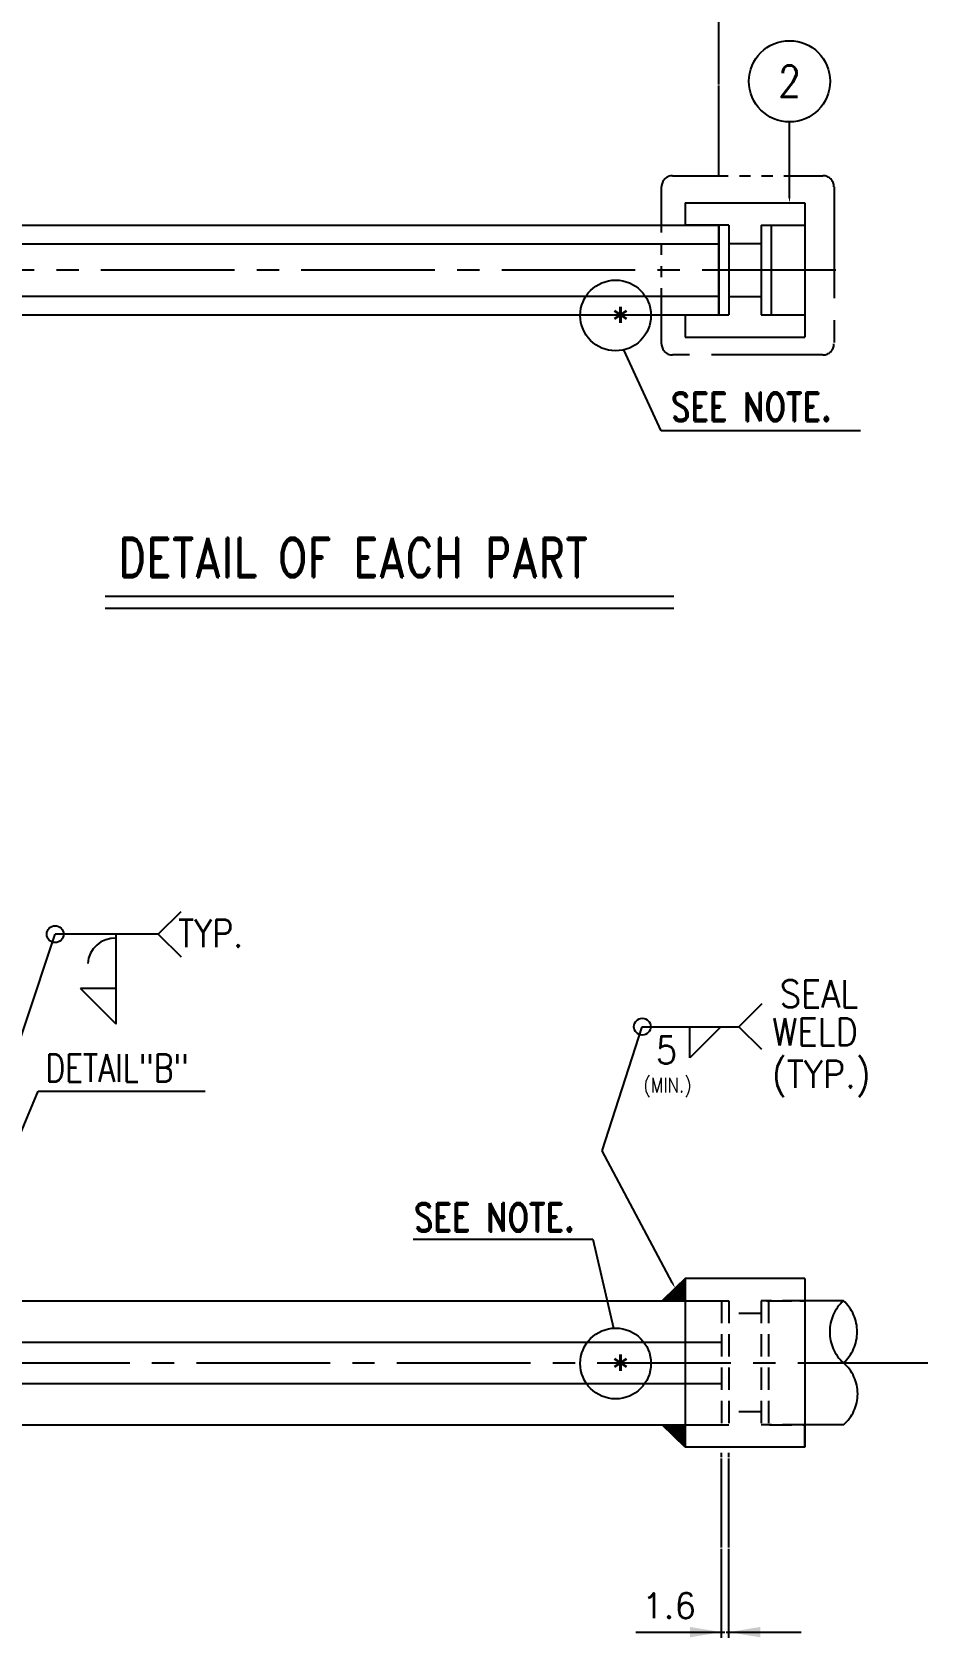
# Model space of a CAD drawing. Extents: x 0 to 841, y 0 to 594.
# Drawn here: x 213 to 283.4, y 403.8 to 530 of the extents above; entities that cross this region are included whole.
import ezdxf
from ezdxf.enums import TextEntityAlignment as Align

# ---------------------------------------------------------------- set-up
doc = ezdxf.new("R2010")
doc.units = 0
doc.header["$LTSCALE"] = 7
doc.header["$MEASUREMENT"] = 0
for name, pattern in [('C12', [40, 34, -2, 2, -2]), ('CENTER2', [1.125, 0.75, -0.125, 0.125, -0.125]), ('CONT', [1, 1, 0]), ('HIDDEN', [0.375, 0.25, -0.125]), ('PHANTOM', [2.5, 1.25, -0.25, 0.25, -0.25, 0.25, -0.25])]:
    doc.linetypes.add(name, pattern=pattern)
for name, color, linetype in [('1', 7, 'Continuous'), ('3', 7, 'Continuous'), ('4', 7, 'Continuous'), ('6', 6, 'PHANTOM'), ('8', 2, 'Continuous'), ('CEN2', 1, 'C12'), ('DIM', 4, 'Continuous')]:
    doc.layers.add(name, color=color, linetype=linetype)
doc.styles.add('ROMAND', font='romand.shx', dxfattribs={"width": 0.85, "height": 480})
doc.styles.add('ROMANS', font='romans.shx')
doc.styles.get("Standard").update_dxf_attribs({"font": 'txt.shx'})

msp = doc.modelspace()

# ---------------------------------------------------------------- linework, layer by layer
at = {"color": 4, "linetype": 'CONT'}
for p, q in [((266.97, 518.76), (266.97, 551.94)), ((267.18, 403.78), (267.18, 418.33)), ((267.76, 403.78), (267.76, 418.33)), ((260.45, 404.23), (273.44, 404.23))]:
    msp.add_line(p, q, dxfattribs=at)
at = {"color": 3, "linetype": 'ByBlock'}
for p, q in [((264.33, 516.55), (264.33, 514.8)), ((264.33, 516.55), (273.73, 516.55)), ((273.73, 516.55), (273.73, 505.99)), ((87.45, 514.8), (266.97, 514.8)), ((267.76, 514.8), (264.33, 514.8)), ((266.97, 514.8), (266.97, 507.75)), ((266.97, 507.75), (266.97, 514.8)), ((267.76, 514.8), (267.76, 507.75)), ((270.3, 514.8), (270.3, 507.75)), ((270.3, 514.8), (273.73, 514.8)), ((271.09, 514.8), (271.09, 507.75)), ((183.81, 513.33), (266.97, 513.33)), ((267.76, 513.36), (270.3, 513.36)), ((183.81, 509.22), (266.97, 509.22)), ((267.76, 509.19), (270.3, 509.19)), ((86.66, 507.75), (267.76, 507.75)), ((264.33, 507.75), (264.33, 505.99)), ((270.3, 507.75), (273.73, 507.75)), ((264.33, 505.99), (273.73, 505.99)), ((218.73, 485.63), (244.22, 485.63)), ((218.73, 485.63), (263.45, 485.63)), ((218.73, 484.71), (244.25, 484.71)), ((218.73, 484.71), (263.45, 484.71))]:
    msp.add_line(p, q, dxfattribs=at)
for p, q in [((262.44, 498.63), (259.5, 504.99)), ((278.11, 498.63), (262.44, 498.63)), ((242.95, 435.12), (257.07, 435.12)), ((257.07, 435.12), (258.7, 428.11))]:
    msp.add_line(p, q)
for centre in [(258.86, 507.7), (258.86, 425.34)]:
    msp.add_circle(centre, 2.78)
at = {"color": 4, "linetype": 'ByBlock'}
for points in [[(264.7, 404.64), (264.7, 403.82), (267.18, 404.23)], [(270.24, 404.64), (270.24, 403.82), (267.76, 404.23)]]:
    msp.add_solid(points, dxfattribs=at)
at = {"layer": '1', "color": 2, "linetype": 'ByBlock'}
for p, q in [((264.33, 432.02), (262.51, 430.27)), ((262.56, 430.27), (263.97, 431.67)), ((262.58, 430.27), (264.33, 432.02)), ((262.6, 430.27), (264.33, 432)), ((262.62, 430.27), (264.33, 431.98)), ((262.63, 430.27), (264.33, 431.96)), ((262.65, 430.27), (264.33, 431.95)), ((262.67, 430.27), (264.33, 431.93)), ((262.69, 430.27), (264.33, 431.91)), ((262.71, 430.27), (264.33, 431.89)), ((262.72, 430.27), (264.33, 431.87)), ((262.74, 430.27), (264.33, 431.86)), ((262.76, 430.27), (264.33, 431.84)), ((262.78, 430.27), (264.33, 431.82)), ((262.79, 430.27), (264.33, 431.8)), ((262.81, 430.27), (264.33, 431.79)), ((262.83, 430.27), (264.33, 431.77)), ((262.85, 430.27), (264.33, 431.75)), ((262.86, 430.27), (264.33, 431.73)), ((262.88, 430.27), (264.33, 431.72)), ((262.9, 430.27), (264.33, 431.7)), ((262.92, 430.27), (264.33, 431.68)), ((262.94, 430.27), (264.33, 431.66)), ((262.95, 430.27), (264.33, 431.65)), ((262.97, 430.27), (264.33, 431.63)), ((262.99, 430.27), (264.33, 431.61)), ((263.01, 430.27), (264.33, 431.59)), ((263.02, 430.27), (264.33, 431.57)), ((264.33, 432.02), (264.33, 418.77)), ((273.73, 432.02), (264.33, 432.02)), ((273.73, 432.02), (273.73, 418.77)), ((273.73, 431.93), (273.73, 430.27)), ((262.51, 430.27), (262.56, 430.32)), ((262.53, 430.27), (263.03, 430.77)), ((262.55, 430.27), (263.5, 431.22)), ((263.04, 430.27), (264.33, 431.56)), ((263.06, 430.27), (264.33, 431.54)), ((263.08, 430.27), (264.33, 431.52)), ((263.09, 430.27), (264.33, 431.5)), ((263.11, 430.27), (264.33, 431.49)), ((263.13, 430.27), (264.33, 431.47)), ((263.15, 430.27), (264.33, 431.45)), ((263.16, 430.27), (264.33, 431.43)), ((263.18, 430.27), (264.33, 431.42)), ((263.2, 430.27), (264.33, 431.4)), ((263.22, 430.27), (264.33, 431.38)), ((263.24, 430.27), (264.33, 431.36)), ((263.25, 430.27), (264.33, 431.34)), ((263.27, 430.27), (264.33, 431.33)), ((263.29, 430.27), (264.33, 431.31)), ((263.31, 430.27), (264.33, 431.29)), ((263.32, 430.27), (264.33, 431.27)), ((263.34, 430.27), (264.33, 431.26)), ((263.36, 430.27), (264.33, 431.24)), ((263.38, 430.27), (264.33, 431.22)), ((263.39, 430.27), (264.33, 431.2)), ((263.41, 430.27), (264.33, 431.19)), ((263.43, 430.27), (264.33, 431.17)), ((263.45, 430.27), (264.33, 431.15)), ((263.47, 430.27), (264.33, 431.13)), ((263.48, 430.27), (264.33, 431.11)), ((263.5, 430.27), (264.33, 431.1)), ((263.52, 430.27), (264.33, 431.08)), ((263.54, 430.27), (264.33, 431.06)), ((263.55, 430.27), (264.33, 431.04)), ((263.57, 430.27), (264.33, 431.03)), ((263.59, 430.27), (264.33, 431.01)), ((263.61, 430.27), (264.33, 430.99)), ((263.62, 430.27), (264.33, 430.97)), ((263.64, 430.27), (264.33, 430.96)), ((263.66, 430.27), (264.33, 430.94)), ((263.68, 430.27), (264.33, 430.92)), ((263.7, 430.27), (264.33, 430.9)), ((263.71, 430.27), (264.33, 430.88)), ((263.73, 430.27), (264.33, 430.87)), ((263.75, 430.27), (264.33, 430.85)), ((263.77, 430.27), (264.33, 430.83)), ((263.78, 430.27), (264.33, 430.81)), ((263.8, 430.27), (264.33, 430.8)), ((263.82, 430.27), (264.33, 430.78)), ((263.84, 430.27), (264.33, 430.76)), ((263.85, 430.27), (264.33, 430.74)), ((263.87, 430.27), (264.33, 430.73)), ((263.89, 430.27), (264.33, 430.71)), ((263.91, 430.27), (264.33, 430.69)), ((263.93, 430.27), (264.33, 430.67)), ((263.94, 430.27), (264.33, 430.66)), ((263.96, 430.27), (264.33, 430.64)), ((263.98, 430.27), (264.33, 430.62)), ((264, 430.27), (264.33, 430.6)), ((264.01, 430.27), (264.33, 430.58)), ((264.03, 430.27), (264.33, 430.57)), ((264.05, 430.27), (264.33, 430.55)), ((264.07, 430.27), (264.33, 430.53)), ((264.08, 430.27), (264.33, 430.51)), ((264.1, 430.27), (264.33, 430.5)), ((264.12, 430.27), (264.33, 430.48)), ((264.14, 430.27), (264.33, 430.46)), ((264.15, 430.27), (264.33, 430.44)), ((264.17, 430.27), (264.33, 430.43)), ((264.19, 430.27), (264.33, 430.41)), ((264.21, 430.27), (264.33, 430.39)), ((264.23, 430.27), (264.33, 430.37)), ((264.24, 430.27), (264.33, 430.35)), ((264.26, 430.27), (264.33, 430.34)), ((264.28, 430.27), (264.33, 430.32)), ((264.3, 430.27), (264.33, 430.3)), ((90.09, 430.27), (267.18, 430.27)), ((264.31, 430.27), (264.33, 430.28)), ((184.15, 427.02), (267.18, 427.02)), ((184.15, 423.77), (267.18, 423.77)), ((90.09, 420.52), (267.18, 420.52)), ((264.33, 418.77), (262.51, 420.52)), ((262.52, 420.52), (262.52, 420.52)), ((262.53, 420.51), (262.54, 420.52)), ((262.53, 420.5), (262.56, 420.52)), ((262.54, 420.49), (262.58, 420.52)), ((262.55, 420.48), (262.6, 420.52)), ((262.56, 420.47), (262.61, 420.52)), ((262.57, 420.46), (262.63, 420.52)), ((262.58, 420.46), (262.65, 420.52)), ((262.59, 420.45), (262.67, 420.52)), ((262.6, 420.44), (262.68, 420.52)), ((262.61, 420.43), (262.7, 420.52)), ((262.62, 420.42), (262.72, 420.52)), ((262.63, 420.41), (262.74, 420.52)), ((262.63, 420.4), (262.75, 420.52)), ((262.64, 420.4), (262.77, 420.52)), ((262.65, 420.39), (262.79, 420.52)), ((262.66, 420.38), (262.81, 420.52)), ((262.67, 420.37), (262.83, 420.52)), ((262.68, 420.36), (262.84, 420.52)), ((262.69, 420.35), (262.86, 420.52)), ((262.7, 420.34), (262.88, 420.52)), ((262.71, 420.33), (262.9, 420.52)), ((262.72, 420.33), (262.91, 420.52)), ((262.72, 420.32), (262.93, 420.52)), ((262.73, 420.31), (262.95, 420.52)), ((262.74, 420.3), (262.97, 420.52)), ((262.75, 420.29), (262.98, 420.52)), ((262.76, 420.28), (263, 420.52)), ((262.77, 420.27), (263.02, 420.52)), ((262.78, 420.27), (263.04, 420.52)), ((262.79, 420.26), (263.05, 420.52)), ((262.8, 420.25), (263.07, 420.52)), ((262.81, 420.24), (263.09, 420.52)), ((262.81, 420.23), (263.11, 420.52)), ((262.82, 420.22), (263.13, 420.52)), ((262.83, 420.21), (263.14, 420.52)), ((262.84, 420.2), (263.16, 420.52)), ((262.85, 420.2), (263.18, 420.52)), ((262.86, 420.19), (263.2, 420.52)), ((262.87, 420.18), (263.21, 420.52)), ((262.88, 420.17), (263.23, 420.52)), ((262.89, 420.16), (263.25, 420.52)), ((262.9, 420.15), (263.27, 420.52)), ((262.9, 420.14), (263.28, 420.52)), ((262.91, 420.14), (263.3, 420.52)), ((262.92, 420.13), (263.32, 420.52)), ((262.93, 420.12), (263.34, 420.52)), ((262.94, 420.11), (263.36, 420.52)), ((262.95, 420.1), (263.37, 420.52)), ((262.96, 420.09), (263.39, 420.52)), ((262.97, 420.08), (263.41, 420.52)), ((262.98, 420.07), (263.43, 420.52)), ((262.99, 420.07), (263.44, 420.52)), ((262.99, 420.06), (263.46, 420.52)), ((263, 420.05), (263.48, 420.52)), ((263.01, 420.04), (263.5, 420.52)), ((263.02, 420.03), (263.51, 420.52)), ((263.03, 420.02), (263.53, 420.52)), ((263.04, 420.01), (263.55, 420.52)), ((263.05, 420.01), (263.57, 420.52)), ((263.06, 420), (263.59, 420.52)), ((263.07, 419.99), (263.6, 420.52)), ((263.08, 419.98), (263.62, 420.52)), ((263.08, 419.97), (263.64, 420.52)), ((263.09, 419.96), (263.66, 420.52)), ((263.1, 419.95), (263.67, 420.52)), ((263.11, 419.94), (263.69, 420.52)), ((263.12, 419.94), (263.71, 420.52)), ((263.13, 419.93), (263.73, 420.52)), ((263.14, 419.92), (263.74, 420.52)), ((263.15, 419.91), (263.76, 420.52)), ((263.16, 419.9), (263.78, 420.52)), ((263.17, 419.89), (263.8, 420.52)), ((263.17, 419.88), (263.82, 420.52)), ((263.18, 419.88), (263.83, 420.52)), ((263.19, 419.87), (263.85, 420.52)), ((263.2, 419.86), (263.87, 420.52)), ((263.21, 419.85), (263.89, 420.52)), ((263.22, 419.84), (263.9, 420.52)), ((263.23, 419.83), (263.92, 420.52)), ((263.24, 419.82), (263.94, 420.52)), ((263.25, 419.81), (263.96, 420.52)), ((263.26, 419.81), (263.97, 420.52)), ((263.26, 419.8), (263.99, 420.52)), ((263.27, 419.79), (264.01, 420.52)), ((263.28, 419.78), (264.03, 420.52)), ((263.29, 419.77), (264.04, 420.52)), ((263.3, 419.76), (264.06, 420.52)), ((263.31, 419.75), (264.08, 420.52)), ((263.32, 419.75), (264.1, 420.52)), ((263.33, 419.74), (264.12, 420.52)), ((263.34, 419.73), (264.13, 420.52)), ((263.35, 419.72), (264.15, 420.52)), ((263.35, 419.71), (264.17, 420.52)), ((263.36, 419.7), (264.19, 420.52)), ((263.37, 419.69), (264.2, 420.52)), ((263.38, 419.68), (264.22, 420.52)), ((263.39, 419.68), (264.24, 420.52)), ((263.4, 419.67), (264.26, 420.52)), ((263.41, 419.66), (264.27, 420.52)), ((263.42, 419.65), (264.29, 420.52)), ((263.43, 419.64), (264.31, 420.52)), ((263.44, 419.63), (264.33, 420.52)), ((263.44, 419.62), (264.33, 420.51)), ((263.45, 419.61), (264.33, 420.49)), ((263.46, 419.61), (264.33, 420.47)), ((263.47, 419.6), (264.33, 420.46)), ((263.48, 419.59), (264.33, 420.44)), ((263.49, 419.58), (264.33, 420.42)), ((263.5, 419.57), (264.33, 420.4)), ((263.51, 419.56), (264.33, 420.38)), ((263.52, 419.55), (264.33, 420.37)), ((263.53, 419.55), (264.33, 420.35)), ((263.53, 419.54), (264.33, 420.33)), ((263.54, 419.53), (264.33, 420.31)), ((263.55, 419.52), (264.33, 420.3)), ((263.56, 419.51), (264.33, 420.28)), ((263.57, 419.5), (264.33, 420.26)), ((263.58, 419.49), (264.33, 420.24)), ((263.59, 419.48), (264.33, 420.23)), ((263.6, 419.48), (264.33, 420.21)), ((263.61, 419.47), (264.33, 420.19)), ((263.62, 419.46), (264.33, 420.17)), ((263.62, 419.45), (264.33, 420.15)), ((263.63, 419.44), (264.33, 420.14)), ((263.64, 419.43), (264.33, 420.12)), ((263.65, 419.42), (264.33, 420.1)), ((263.66, 419.42), (264.33, 420.08)), ((263.67, 419.41), (264.33, 420.07)), ((263.68, 419.4), (264.33, 420.05)), ((263.69, 419.39), (264.33, 420.03)), ((263.7, 419.38), (264.33, 420.01)), ((263.71, 419.37), (264.33, 420)), ((263.72, 419.36), (264.33, 419.98)), ((263.72, 419.35), (264.33, 419.96)), ((263.73, 419.35), (264.33, 419.94)), ((263.74, 419.34), (264.33, 419.92)), ((263.75, 419.33), (264.33, 419.91)), ((263.76, 419.32), (264.33, 419.89)), ((263.77, 419.31), (264.33, 419.87)), ((263.78, 419.3), (264.33, 419.85)), ((263.79, 419.29), (264.33, 419.84)), ((263.8, 419.29), (264.33, 419.82)), ((263.81, 419.28), (264.33, 419.8)), ((263.81, 419.27), (264.33, 419.78)), ((263.82, 419.26), (264.33, 419.77)), ((263.83, 419.25), (264.33, 419.75)), ((263.84, 419.24), (264.33, 419.73)), ((263.85, 419.23), (264.33, 419.71)), ((263.86, 419.22), (264.33, 419.69)), ((263.87, 419.22), (264.33, 419.68)), ((263.88, 419.21), (264.33, 419.66)), ((263.89, 419.2), (264.33, 419.64)), ((263.9, 419.19), (264.33, 419.62)), ((263.9, 419.18), (264.33, 419.61)), ((263.91, 419.17), (264.33, 419.59)), ((263.92, 419.16), (264.33, 419.57)), ((263.93, 419.16), (264.33, 419.55)), ((263.94, 419.15), (264.33, 419.54)), ((263.95, 419.14), (264.33, 419.52)), ((263.96, 419.13), (264.33, 419.5)), ((263.97, 419.12), (264.33, 419.48)), ((263.98, 419.11), (264.33, 419.47)), ((263.99, 419.1), (264.33, 419.45)), ((263.99, 419.09), (264.33, 419.43)), ((264, 419.09), (264.33, 419.41)), ((264.01, 419.08), (264.33, 419.39)), ((264.02, 419.07), (264.33, 419.38)), ((264.03, 419.06), (264.33, 419.36)), ((264.04, 419.05), (264.33, 419.34)), ((264.05, 419.04), (264.33, 419.32)), ((264.06, 419.03), (264.33, 419.31)), ((264.07, 419.03), (264.33, 419.29)), ((264.08, 419.02), (264.33, 419.27)), ((264.08, 419.01), (264.33, 419.25)), ((264.09, 419), (264.33, 419.24)), ((264.1, 418.99), (264.33, 419.22)), ((264.11, 418.98), (264.33, 419.2)), ((264.12, 418.97), (264.33, 419.18)), ((264.13, 418.96), (264.33, 419.16)), ((264.14, 418.96), (264.33, 419.15)), ((264.15, 418.95), (264.33, 419.13)), ((264.16, 418.94), (264.33, 419.11)), ((264.17, 418.93), (264.33, 419.09)), ((264.17, 418.92), (264.33, 419.08)), ((264.18, 418.91), (264.33, 419.06)), ((264.19, 418.9), (264.33, 419.04)), ((264.2, 418.9), (264.33, 419.02)), ((264.21, 418.89), (264.33, 419.01)), ((264.22, 418.88), (264.33, 418.99)), ((264.23, 418.87), (264.33, 418.97)), ((264.24, 418.86), (264.33, 418.95)), ((264.25, 418.85), (264.33, 418.93)), ((264.26, 418.84), (264.33, 418.92)), ((264.26, 418.83), (264.33, 418.9)), ((264.27, 418.83), (264.33, 418.88)), ((264.28, 418.82), (264.33, 418.86)), ((264.29, 418.81), (264.33, 418.85)), ((264.3, 418.8), (264.33, 418.83)), ((264.31, 418.79), (264.33, 418.81)), ((264.32, 418.78), (264.33, 418.79)), ((264.33, 418.77), (264.33, 418.78)), ((273.73, 418.77), (264.33, 418.77))]:
    msp.add_line(p, q, dxfattribs=at)
at = {"layer": '1', "color": 2, "linetype": 'HIDDEN'}
for p, q in [((264.33, 430.27), (267.18, 430.27)), ((264.33, 430.27), (267.76, 430.27)), ((267.18, 430.27), (267.18, 420.52)), ((267.76, 430.27), (267.76, 420.52)), ((270.3, 429.26), (267.76, 429.26)), ((270.3, 430.27), (270.3, 420.52)), ((273.73, 430.27), (270.3, 430.27)), ((270.71, 430.27), (273.73, 430.27)), ((270.88, 430.27), (270.88, 420.52)), ((270.95, 430.27), (273.73, 430.27)), ((270.3, 421.53), (267.76, 421.53)), ((264.33, 420.52), (267.18, 420.52)), ((264.33, 420.52), (267.76, 420.52)), ((273.73, 420.52), (270.3, 420.52)), ((270.95, 420.52), (273.73, 420.52))]:
    msp.add_line(p, q, dxfattribs=at)
at = {"layer": '3'}
msp.add_line((273.73, 418.86), (273.73, 420.52), dxfattribs=at)
at = {"layer": '4', "color": 4}
for p, q in [((270.36, 453.61), (268.55, 451.81)), ((257.81, 442.04), (260.96, 451.81)), ((260.96, 451.81), (268.55, 451.81)), ((267.14, 451.81), (264.7, 449.37)), ((264.7, 449.37), (264.7, 451.81)), ((270.36, 450.01), (268.55, 451.81)), ((263.31, 431.7), (257.81, 442.04))]:
    msp.add_line(p, q, dxfattribs=at)
msp.add_circle((260.96, 451.81), 0.66, dxfattribs=at)
msp.add_solid([(263.38, 431.74), (263.54, 431.26), (263.23, 431.67)], dxfattribs=at)
at = {"layer": '6', "ltscale": 0.5}
for p, q in [((263.34, 518.68, 0), (275.16, 518.68, 0)), ((262.48, 505.46, 0), (262.48, 517.82, 0))]:
    msp.add_line(p, q, dxfattribs=at)
at = {"layer": '6'}
for p, q in [((276.03, 517.82, 0), (276.03, 505.46, 0)), ((275.16, 504.6, 0), (263.34, 504.6, 0)), ((276.77, 430.27), (273.73, 430.27)), ((276.77, 420.52), (273.73, 420.52))]:
    msp.add_line(p, q, dxfattribs=at)
at = {"layer": '6', "ltscale": 0.5}
for centre, start, end in [((263.34, 517.82, 0), 90, 180), ((275.16, 517.82, 0), 0, 90), ((263.34, 505.46, 0), 180, 270)]:
    msp.add_arc(centre, 0.864, start, end, dxfattribs=at)
at = {"layer": '6'}
for centre, radius, start, end in [((275.16, 505.46, 0), 0.864, 270, 0), ((278.99, 427.83), 3.3, 132.2484, 227.7516), ((274.55, 427.83), 3.3, 312.2484, 47.7516), ((274.7, 422.96), 3.19, 310.3365, 49.6635)]:
    msp.add_arc(centre, radius, start, end, dxfattribs=at)
at = {"layer": 'CEN2', "linetype": 'CENTER2', "ltscale": 2}
for p, q in [((276.16, 511.27), (79, 511.27)), ((68.42, 425.4), (283.4, 425.4))]:
    msp.add_line(p, q, dxfattribs=at)
at = {"layer": 'DIM', "color": 4, "lineweight": -2}
msp.add_line((272.53, 516.93), (272.53, 522.91), dxfattribs=at)
at = {"layer": 'DIM', "color": 4, "linetype": 'ByBlock', "lineweight": -2}
for p, q in [((222.91, 459.08), (224.72, 460.86)), ((206.58, 434.36), (214.81, 459.08)), ((222.91, 459.08), (214.81, 459.08)), ((219.61, 452.01), (219.61, 459.08)), ((222.91, 459.08), (224.72, 457.3)), ((219.61, 452.01), (216.81, 454.81)), ((219.61, 454.81), (216.81, 454.81)), ((209.28, 436.68), (213.48, 446.74)), ((213.48, 446.74), (226.6, 446.74))]:
    msp.add_line(p, q, dxfattribs=at)
at = {"layer": 'DIM'}
msp.add_circle((272.53, 526.1), 3.19, dxfattribs=at)
at = {"layer": 'DIM', "color": 4, "linetype": 'ByBlock', "lineweight": -2}
msp.add_circle((214.81, 459.08), 0.66, dxfattribs=at)
msp.add_arc((219.51, 456.63), 2.14, 87.1651, 176.264, dxfattribs=at)
at = {"layer": 'DIM', "color": 4, "lineweight": -2}
msp.add_solid([(272.59, 516.93), (272.53, 516.55), (272.47, 516.93)], dxfattribs=at)

# ---------------------------------------------------------------- texts
for p in [(258.48, 506.15), (258.48, 423.8)]:
    msp.add_text('*', height=2.24).set_placement(p)
at = {"color": 2, "linetype": 'ByBlock', "style": 'ROMANS'}
msp.add_text('1.6', height=1.98, dxfattribs=at).set_placement((260.94, 405.32))
at = {"layer": '3', "color": 3, "style": 'ROMAND', "width": 0.8}
for p in [(263.21, 500.52), (243.01, 436.83)]:
    msp.add_text('SEE NOTE.', height=2.235, dxfattribs=at).set_placement(p, align=Align.MIDDLE_LEFT)
at = {"layer": '8'}
for s, height, style, width, p in [('DETAIL OF EACH PART', 3.0793, 'ROMAND', 0.8, (219.75, 487.14)), ('TYP.', 2.16, 'ROMANS', 0.85, (224.47, 458.07))]:
    msp.add_text(s, height=height, dxfattribs=dict(at, style=style, width=width)).set_placement(p)
at = {"layer": '8', "color": 3, "style": 'ROMANS', "width": 0.85}
msp.add_text('(MIN.)', height=1.132, dxfattribs=at).set_placement((261.04, 446.65))
at = {"layer": 'DIM', "color": 2, "style": 'ROMANS'}
for s, height, width, p in [('2', 2.46, 0.85, (272.53, 526.1)), ('SEAL ', 2.16, 0.9, (275.51, 454.39))]:
    msp.add_text(s, height=height, dxfattribs=dict(at, width=width)).set_placement(p, align=Align.MIDDLE_CENTER)
for s, width, p in [('WELD', 0.9, (271.15, 450.32)), ('DETAIL"B"', 0.8, (214.04, 447.48)), ('(TYP.)', 0.9, (271.15, 447))]:
    msp.add_text(s, height=2.16, dxfattribs=dict(at, width=width)).set_placement(p)
at = {"layer": 'DIM', "color": 2, "style": 'ROMANS', "width": 0.9}
msp.add_text('5', height=2.16, dxfattribs=at).set_placement((262.86, 449.97), align=Align.MIDDLE)

doc.saveas('drawing.dxf')
